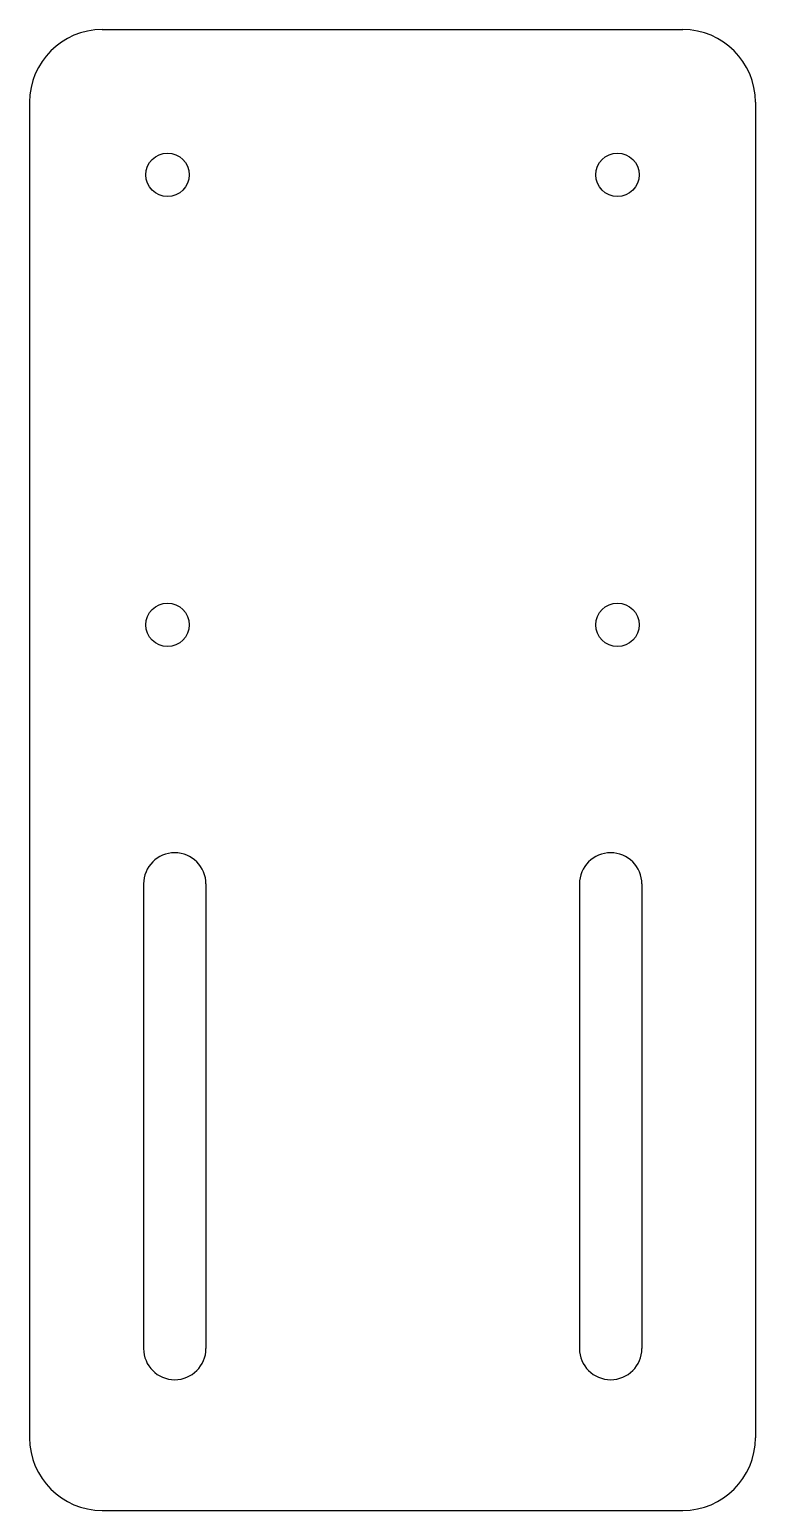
# Model space of a CAD drawing. Header units: millimetres. Extents: x -25 to 25, y -51 to 51.
import ezdxf

# ---------------------------------------------------------------- set-up
doc = ezdxf.new("R2010")
doc.units = ezdxf.units.MM

msp = doc.modelspace()

# ---------------------------------------------------------------- linework, layer by layer
at = {"color": 7, "linetype": 'Continuous', "lineweight": 25}
for p, q in [((-20, 51), (20, 51)), ((-25, 46), (-25, -46)), ((25, 46), (25, -46)), ((-17.15, -7.85), (-17.15, -39.85)), ((-12.85, -7.85), (-12.85, -39.85)), ((12.88, -7.85), (12.88, -39.85)), ((17.18, -7.85), (17.18, -39.85)), ((-20, -51), (20, -51))]:
    msp.add_line(p, q, dxfattribs=at)
for centre in [(-15.5, 41), (15.5, 41), (-15.5, 10), (15.5, 10)]:
    msp.add_circle(centre, 1.5, dxfattribs=at)
for centre, radius, start, end in [((-20, 46), 5, 90, 180), ((20, 46), 5, 0, 90), ((-15, -7.85), 2.15, 0, 180), ((15.03, -7.85), 2.15, 0, 180), ((-15, -39.85), 2.15, 180, 0), ((15.03, -39.85), 2.15, 180, 0), ((-20, -46), 5, 180, 270), ((20, -46), 5, 270, 0)]:
    msp.add_arc(centre, radius, start, end, dxfattribs=at)

doc.saveas('drawing.dxf')
